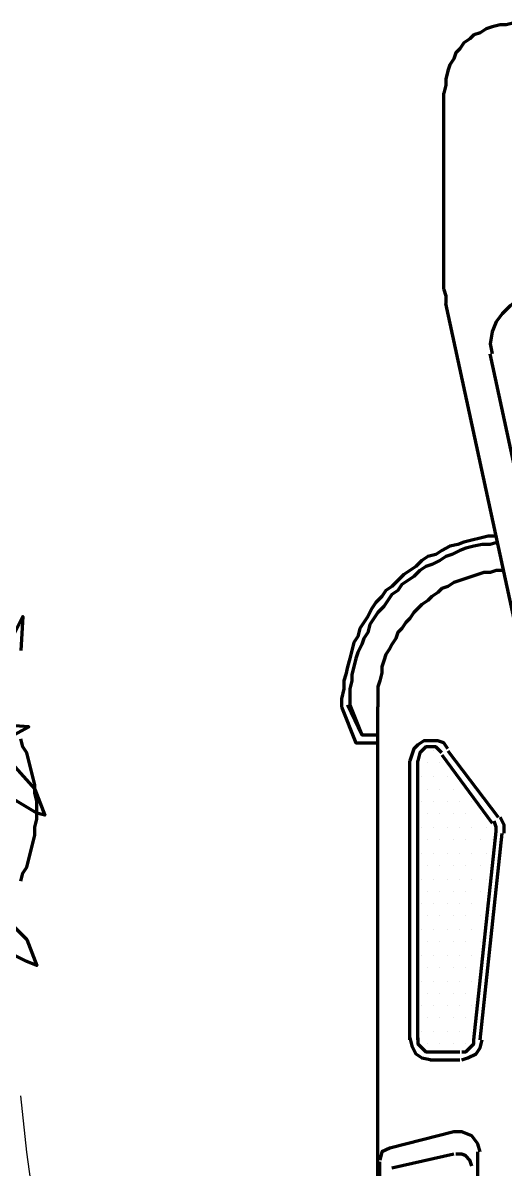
# Model space of a CAD drawing. Header units: millimetres. Extents: x 2273 to 2522, y 1034 to 1187.
# Drawn here: x 2459.799 to 2460.506, y 1050.359 to 1052.04 of the extents above; entities that cross this region are included whole.
import ezdxf

# ---------------------------------------------------------------- set-up
doc = ezdxf.new("R2010")
doc.units = ezdxf.units.MM
doc.layers.add('LAYER8', color=8, linetype='Continuous')
doc.layers.add('PAREDES', color=4, linetype='Continuous', lineweight=100)

# ---------------------------------------------------------------- blocks, each defined once
blk = doc.blocks.new('JYUT')
at = {"layer": 'PAREDES', "color": 0, "linetype": 'Continuous'}
for points in [[(74.6387, 144.4333), (74.6534, 144.4804), (74.6681, 144.4951), (74.7005, 144.5245), (74.7387, 144.5392), (74.7358, 144.5275), (74.7181, 144.498), (74.6975, 144.4451), (74.677, 144.4216)], [(74.7299, 144.5275), (74.7181, 144.5275), (74.7064, 144.5245), (74.6946, 144.5245), (74.6828, 144.5216), (74.6711, 144.5186), (74.6593, 144.5157), (74.6475, 144.5127), (74.6387, 144.5069), (74.627, 144.5039)], [(74.8358, 144.5039), (74.824, 144.5069), (74.8152, 144.5127), (74.8034, 144.5157), (74.7917, 144.5186), (74.7799, 144.5216), (74.7681, 144.5245), (74.7564, 144.5245), (74.7446, 144.5275), (74.7299, 144.5275)], [(74.8593, 144.4216), (74.874, 144.4657), (74.8917, 144.4833), (74.9211, 144.5127), (74.9593, 144.5275), (74.9534, 144.5127), (74.9387, 144.4833), (74.9181, 144.4333), (74.9005, 144.4098)], [(74.4946, 144.4833), (74.4475, 144.5069), (74.4975, 144.5039)], [(74.6211, 144.4127), (74.627, 144.4833), (74.6093, 144.5157), (74.6064, 144.4745), (74.6093, 144.4157)]]:
    blk.add_lwpolyline(points, dxfattribs=at)
blk = doc.blocks.new('CAR')
at = {"layer": 'PAREDES', "color": 0, "linetype": 'Continuous'}
for points in [[(74.5917, 145.3069), (74.0623, 145.1922)], [(73.977, 145.2657), (73.977, 145.248), (73.9828, 145.2333), (73.9917, 145.2216), (74.0034, 145.2098), (74.0152, 145.201), (74.0299, 145.1951), (74.0475, 145.1922), (74.0623, 145.1951)], [(74.6005, 145.2598), (73.9887, 145.1275)], [(73.577, 145.2275), (73.5799, 145.2157), (73.5799, 145.2069), (73.5828, 145.1951), (73.5858, 145.1863), (73.5917, 145.1775), (73.5946, 145.1686), (73.6005, 145.1627), (73.6064, 145.1539), (73.6152, 145.148), (73.6211, 145.1422), (73.6299, 145.1392), (73.6387, 145.1333), (73.6475, 145.1304), (73.6593, 145.1275), (73.6681, 145.1275), (73.6799, 145.1245)], [(74.3799, 145.2127), (74.3799, 145.201), (74.3828, 145.1922), (74.3828, 145.1833), (74.3858, 145.1745), (74.3887, 145.1657), (74.3917, 145.1569), (74.3946, 145.148), (74.3975, 145.1392), (74.4034, 145.1304), (74.4064, 145.1216), (74.4123, 145.1157), (74.4181, 145.1069), (74.424, 145.101), (74.4299, 145.0922), (74.4358, 145.0863), (74.4417, 145.0804), (74.4505, 145.0745), (74.4564, 145.0686), (74.4652, 145.0627), (74.4711, 145.0569), (74.4799, 145.0539), (74.4887, 145.048), (74.4946, 145.0451), (74.5034, 145.0392), (74.5123, 145.0363), (74.5211, 145.0333), (74.5299, 145.0333), (74.5417, 145.0304), (74.5505, 145.0275), (74.5593, 145.0275), (74.5681, 145.0275), (74.5799, 145.0275)], [(74.7652, 145.2127), (74.7534, 145.2127), (74.7417, 145.2069)], [(74.3299, 145.201), (74.3299, 145.1892), (74.3328, 145.1775), (74.3358, 145.1657), (74.3387, 145.1539), (74.3417, 145.1451), (74.3446, 145.1333), (74.3505, 145.1216), (74.3564, 145.1127), (74.3593, 145.101), (74.3652, 145.0922), (74.374, 145.0833), (74.3799, 145.0745), (74.3858, 145.0657), (74.3946, 145.0569), (74.4034, 145.048), (74.4093, 145.0392), (74.4181, 145.0333), (74.427, 145.0245), (74.4358, 145.0186), (74.4475, 145.0127), (74.4564, 145.0069), (74.4652, 145.001), (74.477, 144.998), (74.4858, 144.9922), (74.4975, 144.9892), (74.5093, 144.9863), (74.5211, 144.9833), (74.5328, 144.9804), (74.5417, 144.9775), (74.5534, 144.9775), (74.5681, 144.9745), (74.5799, 144.9745)], [(74.3387, 145.2039), (74.3417, 145.1922), (74.3417, 145.1804), (74.3446, 145.1686), (74.3475, 145.1569), (74.3505, 145.148), (74.3564, 145.1363), (74.3593, 145.1275), (74.3652, 145.1186), (74.3711, 145.1069), (74.374, 145.098), (74.3799, 145.0892), (74.3887, 145.0804), (74.3946, 145.0716), (74.4005, 145.0627), (74.4093, 145.0569), (74.4152, 145.048), (74.424, 145.0422), (74.4328, 145.0363), (74.4417, 145.0275), (74.4505, 145.0216), (74.4593, 145.0157), (74.4711, 145.0127), (74.4799, 145.0069), (74.4887, 145.0039), (74.5005, 144.998), (74.5093, 144.9951), (74.5211, 144.9922), (74.5328, 144.9892), (74.5417, 144.9892), (74.5534, 144.9863), (74.5652, 144.9863), (74.577, 144.9863)], [(74.6446, 145.1304), (74.7417, 145.2039)], [(74.6505, 145.1216), (74.7505, 145.1951)], [(74.7623, 145.201), (74.7564, 145.201), (74.7475, 145.198)], [(75.0681, 145.1686), (74.7623, 145.201)], [(75.0681, 145.1775), (74.7652, 145.2098)], [(74.774, 145.1951), (74.774, 145.1951)], [(74.7564, 145.1863), (74.7564, 145.1863)], [(74.7946, 145.1863), (74.7946, 145.1863)], [(74.8328, 145.1863), (74.8328, 145.1863)], [(74.8681, 145.1863), (74.8681, 145.1863)], [(75.0975, 145.151), (75.0946, 145.1598), (75.0887, 145.1716), (75.0799, 145.1775), (75.0681, 145.1804)], [(74.7181, 145.1657), (74.7181, 145.1657)], [(74.7358, 145.1775), (74.7358, 145.1775)], [(74.7564, 145.1657), (74.7564, 145.1657)], [(74.774, 145.1775), (74.774, 145.1775)], [(74.7946, 145.1657), (74.7946, 145.1657)], [(74.8123, 145.1775), (74.8123, 145.1775)], [(74.8328, 145.1657), (74.8328, 145.1657)], [(74.8505, 145.1775), (74.8505, 145.1775)], [(74.8681, 145.1657), (74.8681, 145.1657)], [(74.8858, 145.1775), (74.8858, 145.1775)], [(74.9064, 145.1657), (74.9064, 145.1657)], [(74.924, 145.1775), (74.924, 145.1775)], [(74.9446, 145.1657), (74.9446, 145.1657)], [(74.9623, 145.1775), (74.9623, 145.1775)], [(74.9828, 145.1657), (74.9828, 145.1657)], [(75.0181, 145.1657), (75.0181, 145.1657)], [(75.0564, 145.1657), (75.0564, 145.1657)], [(75.0858, 145.151), (75.0858, 145.1569), (75.0799, 145.1627), (75.074, 145.1686), (75.0681, 145.1686)], [(75.2328, 145.1775), (75.2211, 145.1745), (75.2093, 145.1657), (75.2034, 145.151), (75.2034, 145.1392)], [(76.527, 145.1745), (75.2328, 145.1745)], [(75.2534, 145.1657), (75.2446, 145.1627), (75.2387, 145.1569), (75.2358, 145.151), (75.2358, 145.1422)], [(74.7005, 145.1569), (74.7005, 145.1569)], [(74.7181, 145.148), (74.7181, 145.148)], [(74.7358, 145.1569), (74.7358, 145.1569)], [(74.7564, 145.148), (74.7564, 145.148)], [(74.774, 145.1569), (74.774, 145.1569)], [(74.7946, 145.148), (74.7946, 145.148)], [(74.8123, 145.1569), (74.8123, 145.1569)], [(74.8328, 145.148), (74.8328, 145.148)], [(74.8505, 145.1569), (74.8505, 145.1569)], [(74.8681, 145.148), (74.8681, 145.148)], [(74.8858, 145.1569), (74.8858, 145.1569)], [(74.9064, 145.148), (74.9064, 145.148)], [(74.924, 145.1569), (74.924, 145.1569)], [(74.9446, 145.148), (74.9446, 145.148)], [(74.9623, 145.1569), (74.9623, 145.1569)], [(74.9828, 145.148), (74.9828, 145.148)], [(75.0005, 145.1569), (75.0005, 145.1569)], [(75.0181, 145.148), (75.0181, 145.148)], [(75.0358, 145.1569), (75.0358, 145.1569)], [(75.0564, 145.148), (75.0564, 145.148)], [(75.074, 145.1569), (75.074, 145.1569)], [(75.0858, 145.1039), (75.0858, 145.148)], [(75.0975, 145.1039), (75.0975, 145.148)], [(73.9681, 145.1245), (73.977, 145.1275), (73.9887, 145.1275)], [(74.6417, 145.1304), (74.6328, 145.1245), (74.6299, 145.1157), (74.6299, 145.1069), (74.6299, 145.0951), (74.6358, 145.0863), (74.6417, 145.0804), (74.6505, 145.0775), (74.6593, 145.0745)], [(74.6828, 145.1304), (74.6828, 145.1304)], [(74.7005, 145.1392), (74.7005, 145.1392)], [(74.7181, 145.1304), (74.7181, 145.1304)], [(74.7358, 145.1392), (74.7358, 145.1392)], [(74.7564, 145.1304), (74.7564, 145.1304)], [(74.774, 145.1392), (74.774, 145.1392)], [(74.7946, 145.1304), (74.7946, 145.1304)], [(74.8123, 145.1392), (74.8123, 145.1392)], [(74.8328, 145.1304), (74.8328, 145.1304)], [(74.8505, 145.1392), (74.8505, 145.1392)], [(74.8681, 145.1304), (74.8681, 145.1304)], [(74.8858, 145.1392), (74.8858, 145.1392)], [(74.9064, 145.1304), (74.9064, 145.1304)], [(74.924, 145.1392), (74.924, 145.1392)], [(74.9446, 145.1304), (74.9446, 145.1304)], [(74.9623, 145.1392), (74.9623, 145.1392)], [(74.9828, 145.1304), (74.9828, 145.1304)], [(75.0005, 145.1392), (75.0005, 145.1392)], [(75.0181, 145.1304), (75.0181, 145.1304)], [(75.0358, 145.1392), (75.0358, 145.1392)], [(75.0564, 145.1304), (75.0564, 145.1304)], [(75.074, 145.1392), (75.074, 145.1392)], [(75.2034, 145.1392), (75.227, 145.0451)], [(75.2358, 145.1392), (75.2564, 145.048)], [(73.9681, 145.1245), (73.6799, 145.1245)], [(74.6475, 145.1216), (74.6387, 145.1127), (74.6387, 145.098), (74.6475, 145.0892), (74.6593, 145.0863)], [(74.6623, 145.1186), (74.6623, 145.1186)], [(74.7005, 145.1186), (74.7005, 145.1186)], [(74.7358, 145.1186), (74.7358, 145.1186)], [(74.774, 145.1186), (74.774, 145.1186)], [(74.8123, 145.1186), (74.8123, 145.1186)], [(74.8505, 145.1186), (74.8505, 145.1186)], [(74.8858, 145.1186), (74.8858, 145.1186)], [(74.924, 145.1186), (74.924, 145.1186)], [(74.9623, 145.1186), (74.9623, 145.1186)], [(75.0005, 145.1186), (75.0005, 145.1186)], [(75.0358, 145.1186), (75.0358, 145.1186)], [(75.074, 145.1186), (75.074, 145.1186)], [(74.6446, 145.1098), (74.6446, 145.1098)], [(74.6623, 145.101), (74.6623, 145.101)], [(74.6828, 145.1098), (74.6828, 145.1098)], [(74.7005, 145.101), (74.7005, 145.101)], [(74.7181, 145.1098), (74.7181, 145.1098)], [(74.7358, 145.101), (74.7358, 145.101)], [(74.7564, 145.1098), (74.7564, 145.1098)], [(74.774, 145.101), (74.774, 145.101)], [(74.7946, 145.1098), (74.7946, 145.1098)], [(74.8123, 145.101), (74.8123, 145.101)], [(74.8328, 145.1098), (74.8328, 145.1098)], [(74.8505, 145.101), (74.8505, 145.101)], [(74.8681, 145.1098), (74.8681, 145.1098)], [(74.8858, 145.101), (74.8858, 145.101)], [(74.9064, 145.1098), (74.9064, 145.1098)], [(74.924, 145.101), (74.924, 145.101)], [(74.9446, 145.1098), (74.9446, 145.1098)], [(74.9623, 145.101), (74.9623, 145.101)], [(74.9828, 145.1098), (74.9828, 145.1098)], [(75.0005, 145.101), (75.0005, 145.101)], [(75.0181, 145.1098), (75.0181, 145.1098)], [(75.0358, 145.101), (75.0358, 145.101)], [(75.0564, 145.1098), (75.0564, 145.1098)], [(75.0652, 145.0863), (75.074, 145.0863), (75.0799, 145.0922), (75.0858, 145.098), (75.0858, 145.1069)], [(75.0652, 145.0745), (75.077, 145.0775), (75.0887, 145.0833), (75.0946, 145.0922), (75.0975, 145.1069)], [(75.074, 145.101), (75.074, 145.101)], [(75.0681, 145.0863), (74.6593, 145.0863)], [(74.6828, 145.0922), (74.6828, 145.0922)], [(74.7181, 145.0922), (74.7181, 145.0922)], [(74.7564, 145.0922), (74.7564, 145.0922)], [(74.7946, 145.0922), (74.7946, 145.0922)], [(74.8328, 145.0922), (74.8328, 145.0922)], [(74.8681, 145.0922), (74.8681, 145.0922)], [(74.9064, 145.0922), (74.9064, 145.0922)], [(74.9446, 145.0922), (74.9446, 145.0922)], [(74.9828, 145.0922), (74.9828, 145.0922)], [(75.0181, 145.0922), (75.0181, 145.0922)], [(75.0564, 145.0922), (75.0564, 145.0922)], [(75.0681, 145.0745), (74.6593, 145.0745)], [(75.227, 145.0451), (75.2328, 145.0333), (75.2446, 145.0304)], [(74.577, 144.9863), (74.6211, 145.0039), (74.6211, 145.0275)], [(75.7564, 145.0275), (74.5799, 145.0275)], [(75.7652, 145.0275), (74.5799, 145.0275)], [(74.5799, 144.9745), (74.6328, 144.9951), (74.6328, 145.0275)], [(74.6211, 145.0039), (74.6211, 145.0275)], [(74.6328, 144.9951), (74.6328, 145.0275)], [(75.7711, 145.0304), (75.2475, 145.0304)], [(74.577, 144.9833), (74.6211, 145.0039)], [(74.5799, 144.9745), (74.6328, 144.9951)]]:
    blk.add_lwpolyline(points, dxfattribs=at)

msp = doc.modelspace()

# ---------------------------------------------------------------- linework, layer by layer
at = {"layer": 'LAYER8', "color": 0, "linetype": 'Continuous'}
msp.add_lwpolyline([(2459.8046, 1048.8484), (2459.8163, 1048.9308), (2459.8222, 1049.0161), (2459.831, 1049.1014), (2459.8369, 1049.1867), (2459.8399, 1049.272), (2459.8457, 1049.3572), (2459.8487, 1049.4425), (2459.8487, 1049.5278), (2459.8487, 1049.6161), (2459.8487, 1049.7014), (2459.8487, 1049.7867), (2459.8457, 1049.872), (2459.8399, 1049.9572), (2459.8369, 1050.0425), (2459.831, 1050.1278), (2459.8222, 1050.2131), (2459.8163, 1050.2984), (2459.8046, 1050.3837), (2459.7957, 1050.4661)], dxfattribs=at)

# ---------------------------------------------------------------- block references
at = {"layer": 'LAYER8', "linetype": 'ByBlock', "rotation": 270}
for name in ['CAR', 'JYUT']:
    msp.add_blockref(name, (2315.2918, 1125.6166), dxfattribs=at)

doc.saveas('drawing.dxf')
